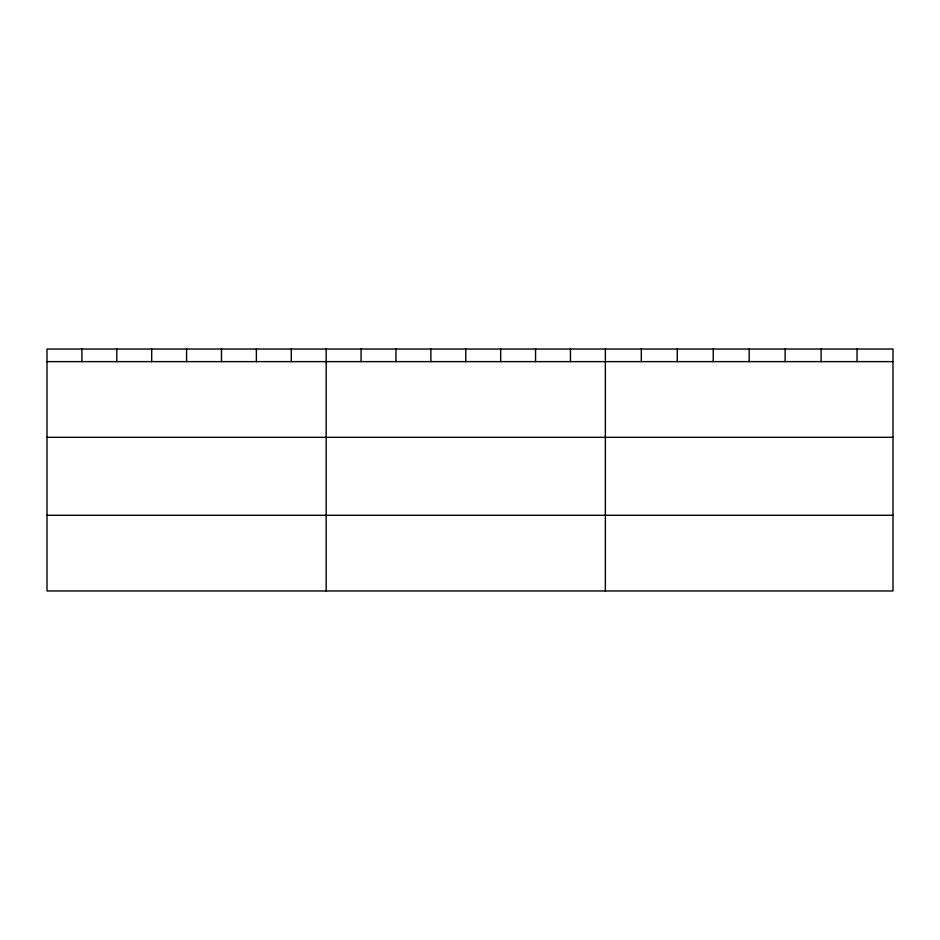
<?xml version="1.0" encoding="UTF-8"?>
<svg xmlns="http://www.w3.org/2000/svg" width="940" height="940" viewBox="0 0 940 940"><rect width="100%" height="100%" fill="white"/><g stroke="black" fill="none" stroke-linecap="round" stroke-linejoin="round"><path stroke-width="1.41" d="M893 437.312L893 349.034L47 349.034L47 590.966L893 590.966L893 437.312L47 437.312M47 361.63L893 361.63M47 515.285L893 515.285M857.045 349.034L857.045 361.63M821.09 349.034L821.09 361.63M785.135 349.034L785.135 361.63M749.18 349.034L749.18 361.63M713.225 349.034L713.225 361.63M677.27 349.034L677.27 361.63M641.315 349.034L641.315 361.63M605.36 349.034L605.36 590.966M570.462 349.034L570.462 361.63M535.565 349.034L535.565 361.63M500.668 349.034L500.668 361.63M465.77 349.034L465.77 361.63M430.873 349.034L430.873 361.63M395.975 349.034L395.975 361.63M361.078 349.034L361.078 361.63M326.18 349.034L326.18 590.966M291.283 349.034L291.283 361.63M256.385 349.034L256.385 361.63M221.488 349.034L221.488 361.63M186.59 349.034L186.59 361.63M151.692 349.034L151.692 361.63M116.795 349.034L116.795 361.63M81.898 349.034L81.898 361.63"/></g></svg>
